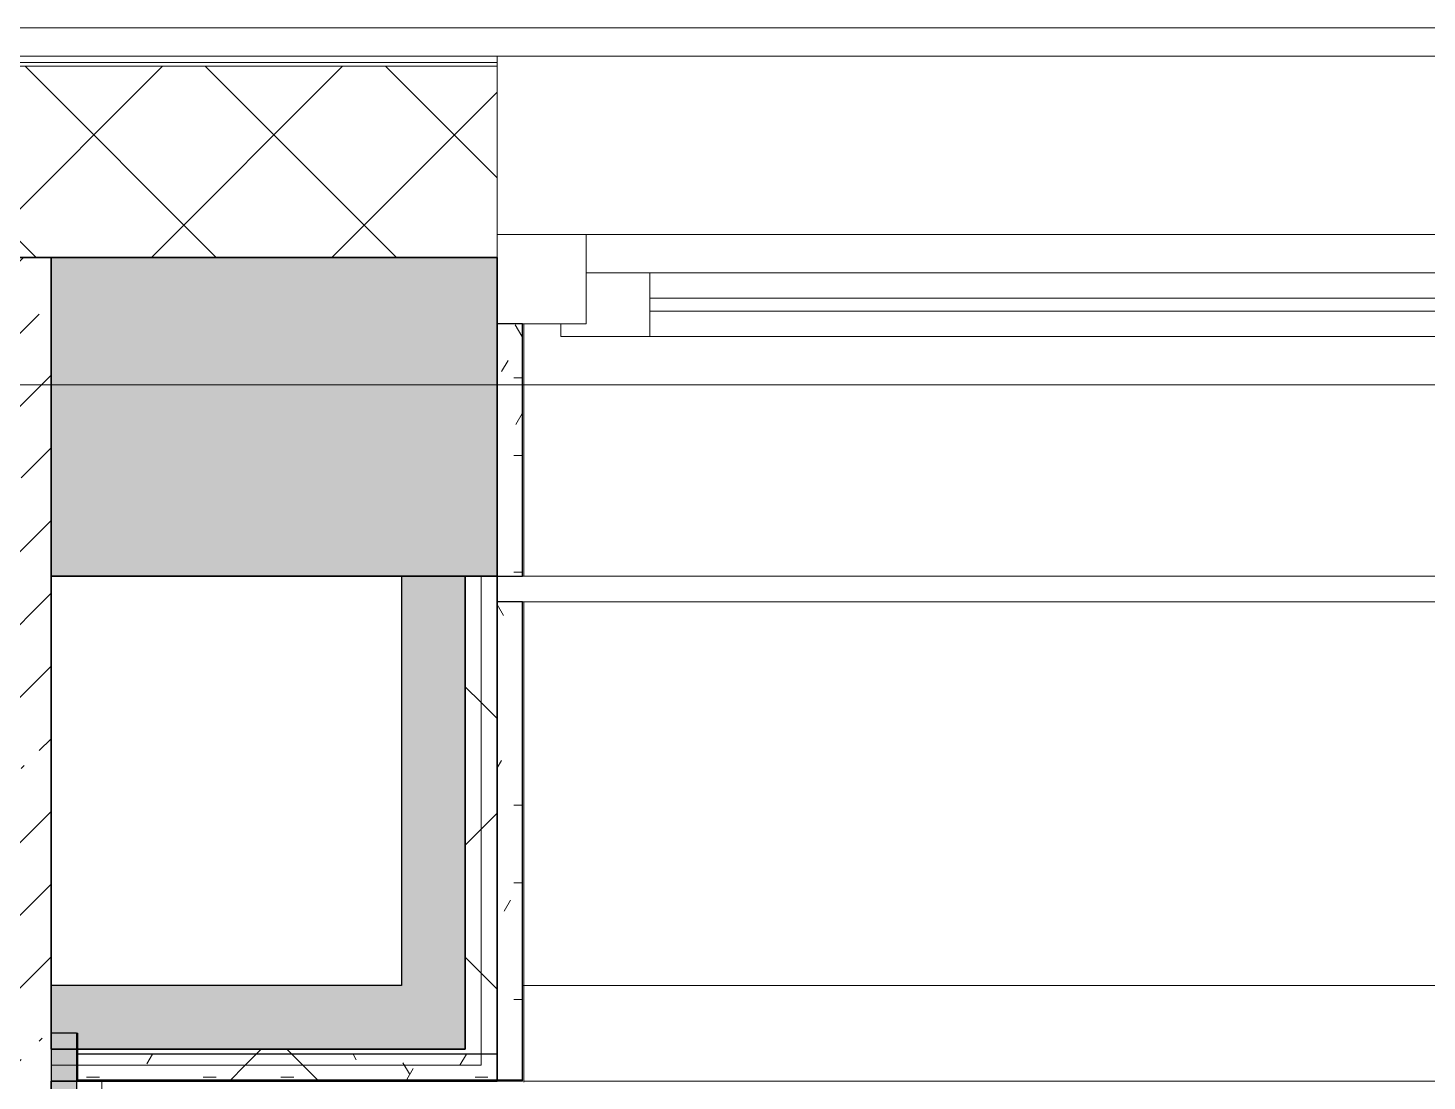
# Model space of a CAD drawing. Header units: millimetres. Extents: x 855 to 84199, y -1987 to 21700.
# Drawn here: x 10526 to 11624, y 20754 to 21580 of the extents above; entities that cross this region are included whole.
import ezdxf

# ---------------------------------------------------------------- set-up
doc = ezdxf.new("R2010")
doc.units = ezdxf.units.MM
doc.linetypes.add('Осевая', pattern=[3175, 635, -476.25, 1587.5, -476.25])
for name, color, linetype, lineweight in [('A-GLAZ', 7, 'Continuous', 9), ('A-GLAZ-1', 7, 'Continuous', 13), ('A-WALL', 7, 'Continuous', 9), ('I-WALL', 7, 'Continuous', 9), ('Оси', 7, 'Continuous', 9), ('Оси-2', 7, 'Осевая', 9)]:
    doc.layers.add(name, color=color, linetype=linetype, lineweight=lineweight)
for name, color, linetype, lineweight, true_color in [('A-WALL-1', 7, 'Continuous', 13, 0x3c3c3c), ('A-WALL-2', 7, 'Continuous', 25, 0x3c3c3c), ('A-WALL-3', 7, 'Continuous', 35, 0x3c3c3c), ('A-WALL-FNSH-1', 7, 'Continuous', 13, 0x3c3c3c), ('A-WALL-FNSH-2', 7, 'Continuous', 9, 0x3c3c3c), ('I-FURN-1', 7, 'Continuous', 9, 0xf0f0f0)]:
    doc.layers.add(name, color=color, linetype=linetype, lineweight=lineweight, true_color=true_color)
pattern_1 = [(45, (-90256.056, 0), (-57.024626, 57.024626), []), (45, (-90199.03, 0), (-57.024626, 57.024626), [100.806, -20.161, 3.353, -16.808])]
pattern_2 = [(0, (-90256.056, 0), (121.92, 30.48), [10.058, -81.382, 10.058, -81.382, -487.68]), (0, (-90256.056, 0), (121.92, 30.48), [-182.88, 10.058, -172.822, 10.058, -81.382, -213.36]), (0, (-90256.056, 0), (121.92, 30.48), [-457.2, 10.058, -50.902, 10.058, -142.342]), (120, (-90210.336, 15.24), (-87.356454, 90.345817), [10.058, -81.382, 10.058, -81.382, -487.68]), (120, (-90210.336, 15.24), (-87.356454, 90.345817), [-182.88, 10.058, -172.822, 10.058, -81.382, -213.36]), (120, (-90210.336, 15.24), (-87.356454, 90.345817), [-457.2, 10.058, -50.902, 10.058, -142.342]), (240, (-90195.096, 76.2), (-34.563546, -120.825817), [10.058, -81.382, 10.058, -81.382, -487.68]), (240, (-90195.096, 76.2), (-34.563546, -120.825817), [-182.88, 10.058, -172.822, 10.058, -81.382, -213.36]), (240, (-90195.096, 76.2), (-34.563546, -120.825817), [-457.2, 10.058, -50.902, 10.058, -142.342])]
pattern_3 = [(45, (-90256.06, 0), (-106.06602, 106.06602), []), (135, (-90256.06, 0), (-106.06602, -106.06602), [])]

# ---------------------------------------------------------------- blocks, each defined once
blk = doc.blocks.new('120_Окно_СКБ_2Ст_Фрамуга сверху - 120_Окно_СКБ_2Ст_2300х2500_h_ ДОО-23103760-План разверток пом_ 1_60_ Этаж 1')
at = {"layer": 'A-GLAZ'}
for p, q in [((1150, -57), (-1150, -57)), ((-1080, -57), (1080, -57)), ((-1030, -107), (470, -107)), ((470, -117), (-1030, -117)), ((-1130, -127), (-1100, -127))]:
    blk.add_line(p, q, dxfattribs=at)
at = {"layer": 'A-GLAZ-1'}
for p, q in [((-1150, -127), (-1150, -57)), ((-1150, -57), (-1080, -57)), ((-1080, -57), (-1080, -127)), ((520, -87), (-1080, -87)), ((-1080, -87), (-1080, -127)), ((-1030, -137), (-1030, -87)), ((-1080, -127), (-1150, -127)), ((-1080, -127), (-1100, -127)), ((-1100, -127), (-1100, -137)), ((-1100, -137), (540, -137)), ((540, -137), (-1100, -137))]:
    blk.add_line(p, q, dxfattribs=at)
blk = doc.blocks.new('Бизиборд лего - бизиборд 1_21б-32328682-План разверток пом_ 1_60_ Этаж 1')
at = {"layer": 'I-FURN-1'}
for p, q in [((-1000, 20), (-1500, 20)), ((-1500, 20), (-1500, 0)), ((-1470, 0), (-1500, 0)), ((-1500, 0), (-1000, 0))]:
    blk.add_line(p, q, dxfattribs=at)
blk = doc.blocks.new('Зашивка приборов отопления - Зашивка приборов отопления-33267402-План разверток пом_ 1_60_ Этаж 1')
at = {"layer": 'A-WALL'}
for p, q in [((103430, 21150), (101170, 21150)), ((101170, 20829), (108130, 20829)), ((108130, 20829), (101170, 20829))]:
    blk.add_line(p, q, dxfattribs=at)

msp = doc.modelspace()

# ---------------------------------------------------------------- hatches: boundary and pattern name
at = {"layer": 'A-WALL'}
h = msp.add_hatch(dxfattribs=at)
h.set_pattern_fill('FP_1', color=256, style=0, pattern_type=2)
h.set_pattern_definition([(45, (-90256.06, 0), (-70.71068, 70.71068), []), (135, (-90256.06, 0), (-70.71068, -70.71068), [])])
h.paths.add_polyline_path([(20979.1, 21400), (20870.6, 21550), (20685.4, 21550), (20793.9, 21400)])
h.paths.add_polyline_path([(20093.9, 21400), (20547.1, 21400), (20438.6, 21550), (19693.9, 21550), (19693.9, 21400)])
h.paths.add_polyline_path([(18793.9, 21400), (18793.9, 21550), (17493.9, 21550), (17493.9, 21400), (18503.9, 21400)])
h.paths.add_polyline_path([(16322.6, 21400), (16593.9, 21400), (16593.9, 21550), (15293.9, 21550), (15293.9, 21400), (15777.2, 21400)])
h.paths.add_polyline_path([(14141.2, 21400), (14393.9, 21400), (14393.9, 21550), (13193.9, 21550), (13193.9, 21400), (13595.8, 21400)])
h.paths.add_polyline_path([(10323.9, 21400), (10893.9, 21400), (10893.9, 21550), (10323.9, 21550)])
at = {"layer": 'I-WALL'}
h = msp.add_hatch(dxfattribs=at)
h.set_pattern_fill('FP_2', color=256, style=0, pattern_type=2)
h.set_pattern_definition(pattern_1)
h.paths.add_polyline_path([(10460.1, 17750), (10543.9, 17750), (10543.9, 21400), (10323.9, 21400), (10323.9, 17750)])
h = msp.add_hatch(dxfattribs=at)
h.set_pattern_fill('FP_2', color=256, style=0, pattern_type=2)
h.set_pattern_definition(pattern_1)
h.paths.add_polyline_path([(20093.9, 21150), (20093.9, 21400), (19693.9, 21400), (19693.9, 21150), (19867.3, 21150)])
h.paths.add_polyline_path([(17685.9, 21150), (18793.9, 21150), (18793.9, 21400), (17493.9, 21400), (17493.9, 21150)])
h.paths.add_polyline_path([(16593.9, 21150), (16593.9, 21400), (15293.9, 21400), (15293.9, 21150), (16322.6, 21150)])
h.paths.add_polyline_path([(14393.9, 21150), (14393.9, 21400), (13193.9, 21400), (13193.9, 21150), (14141.2, 21150)])
h.paths.add_polyline_path([(10869.1, 21150), (10893.9, 21150), (10893.9, 21400), (10543.9, 21400), (10543.9, 21150)])
h = msp.add_hatch(dxfattribs=at)
h.set_pattern_fill('FP_19', color=256, style=0, pattern_type=2)
h.set_pattern_definition(pattern_2)
h.paths.add_polyline_path([(10913.9, 21150), (10913.9, 21348), (10893.9, 21348), (10893.9, 21150)])
for points in [[(10868.9, 20779), (10868.9, 21150), (10818.9, 21150), (10818.9, 20779)], [(10543.9, 20779), (10818.9, 20779), (10818.9, 20829), (10543.9, 20829), (10543.9, 20785.6)]]:
    msp.add_hatch(color=256, dxfattribs=at).paths.add_polyline_path(points)
h = msp.add_hatch(dxfattribs=at)
h.set_pattern_fill('FP_21', color=256, style=0, pattern_type=2)
h.set_pattern_definition(pattern_3)
h.paths.add_polyline_path([(10868.9, 20766.5), (10881.4, 20766.5), (10881.4, 21150), (10868.9, 21150), (10868.9, 20779)])
h = msp.add_hatch(dxfattribs=at)
h.set_pattern_fill('FP_21', color=256, style=0, pattern_type=2)
h.set_pattern_definition(pattern_3)
h.paths.add_polyline_path([(10893.9, 20754), (10893.9, 21150), (10881.4, 21150), (10881.4, 20754)])
h = msp.add_hatch(dxfattribs=at)
h.set_pattern_fill('FP_19', color=256, style=0, pattern_type=2)
h.set_pattern_definition(pattern_2)
h.paths.add_polyline_path([(10913.9, 20775), (10913.9, 21130), (10893.9, 21130), (10893.9, 20775)])
h = msp.add_hatch(dxfattribs=at)
h.set_pattern_fill('FP_19', color=256, style=0, pattern_type=2)
h.set_pattern_definition(pattern_2)
h.paths.add_polyline_path([(10562.4, 17750), (10563.9, 17750), (10563.9, 20791.5), (10543.9, 20791.5), (10543.9, 17750)])
h = msp.add_hatch(dxfattribs=at)
h.set_pattern_fill('FP_21', color=256, style=0, pattern_type=2)
h.set_pattern_definition(pattern_3)
h.paths.add_polyline_path([(10868.9, 20766.5), (10868.9, 20779), (10543.9, 20779), (10543.9, 20766.5), (10818.9, 20766.5)])
h = msp.add_hatch(dxfattribs=at)
h.set_pattern_fill('FP_19', color=256, style=0, pattern_type=2)
h.set_pattern_definition(pattern_2)
h.paths.add_polyline_path([(10913.9, 20755), (10913.9, 20775), (10563.9, 20775), (10563.9, 20755), (10869.1, 20755)])
h = msp.add_hatch(dxfattribs=at)
h.set_pattern_fill('FP_21', color=256, style=0, pattern_type=2)
h.set_pattern_definition(pattern_3)
h.paths.add_polyline_path([(10881.4, 20754), (10881.4, 20766.5), (10543.9, 20766.5), (10543.9, 20754), (10869.1, 20754)])

# ---------------------------------------------------------------- linework, layer by layer
at = {"layer": 'A-WALL'}
for p, q in [((10323.9, 21580), (20885.9, 21580)), ((10893.9, 21558), (13193.9, 21558)), ((10893.9, 21550), (10323.9, 21550)), ((10881.4, 20766.5), (10881.4, 21150)), ((10543.9, 20766.5), (10881.4, 20766.5))]:
    msp.add_line(p, q, dxfattribs=at)
at = {"layer": 'A-WALL-1'}
msp.add_line((10893.9, 21400), (10893.9, 21550), dxfattribs=at)
at = {"layer": 'A-WALL-2'}
for p, q in [((10913.9, 21348), (10893.9, 21348)), ((10913.9, 21150), (10913.9, 21348)), ((10818.9, 21150), (10818.9, 20829)), ((10893.9, 21150), (10913.9, 21150)), ((10913.9, 21130), (10893.9, 21130)), ((10913.9, 20755), (10913.9, 21130)), ((10818.9, 20829), (10543.9, 20829)), ((10563.9, 20791.5), (10543.9, 20791.5)), ((10563.9, 20791.5), (10563.9, 20724.5)), ((10543.9, 20779), (10543.9, 20754)), ((10893.9, 20775), (10563.9, 20775)), ((10563.9, 20755), (10913.9, 20755))]:
    msp.add_line(p, q, dxfattribs=at)
at = {"layer": 'A-WALL-3'}
for p, q in [((10323.9, 21400), (10893.9, 21400)), ((10543.9, 21400), (10543.9, 20779)), ((10893.9, 20754), (10893.9, 21400)), ((10893.9, 21150), (10543.9, 21150)), ((10868.9, 20779), (10868.9, 21150)), ((10543.9, 20779), (10868.9, 20779)), ((10543.9, 17530), (10543.9, 20754)), ((10543.9, 20754), (10893.9, 20754))]:
    msp.add_line(p, q, dxfattribs=at)
at = {"layer": 'A-WALL-FNSH-1'}
for p, q in [((10893.9, 21553), (10323.9, 21553)), ((10893.9, 21550), (10893.9, 21553)), ((10914.9, 21348), (10913.9, 21348)), ((10914.9, 21150), (10914.9, 21348)), ((10913.9, 21150), (10914.9, 21150)), ((10914.9, 21130), (10913.9, 21130)), ((10914.9, 20753), (10914.9, 21130)), ((10564.9, 20791.5), (10563.9, 20791.5)), ((10564.9, 20754.5), (10564.9, 20791.5)), ((10913.9, 20754), (10893.9, 20754)), ((10913.9, 20755), (10913.9, 20754))]:
    msp.add_line(p, q, dxfattribs=at)
at = {"layer": 'A-WALL-FNSH-2'}
for p, q in [((10893.9, 21558), (10323.9, 21558)), ((10893.9, 21553), (10893.9, 21558))]:
    msp.add_line(p, q, dxfattribs=at)
at = {"layer": 'I-WALL'}
for p, q in [((13193.9, 21130), (10914.9, 21130)), ((10914.9, 20754), (17872.9, 20754))]:
    msp.add_line(p, q, dxfattribs=at)
at = {"layer": 'Оси'}
msp.add_line((8875.9, 21300), (11375.9, 21300), dxfattribs=at)
at = {"layer": 'Оси-2'}
msp.add_line((11375.9, 21300), (23203.9, 21300), dxfattribs=at)

# ---------------------------------------------------------------- block references
at = {"layer": 'A-GLAZ'}
msp.add_blockref('120_Окно_СКБ_2Ст_Фрамуга сверху - 120_Окно_СКБ_2Ст_2300х2500_h_ ДОО-23103760-План разверток пом_ 1_60_ Этаж 1', (12043.9, 21475), dxfattribs=at)
at = {"layer": 'A-WALL'}
msp.add_blockref('Зашивка приборов отопления - Зашивка приборов отопления-33267402-План разверток пом_ 1_60_ Этаж 1', (-90256.1, 0), dxfattribs=at)
at = {"layer": 'I-FURN-1', "rotation": 270.0000000000001}
msp.add_blockref('Бизиборд лего - бизиборд 1_21б-32328682-План разверток пом_ 1_60_ Этаж 1', (10563.9, 19254.5), dxfattribs=at)

doc.saveas('drawing.dxf')
